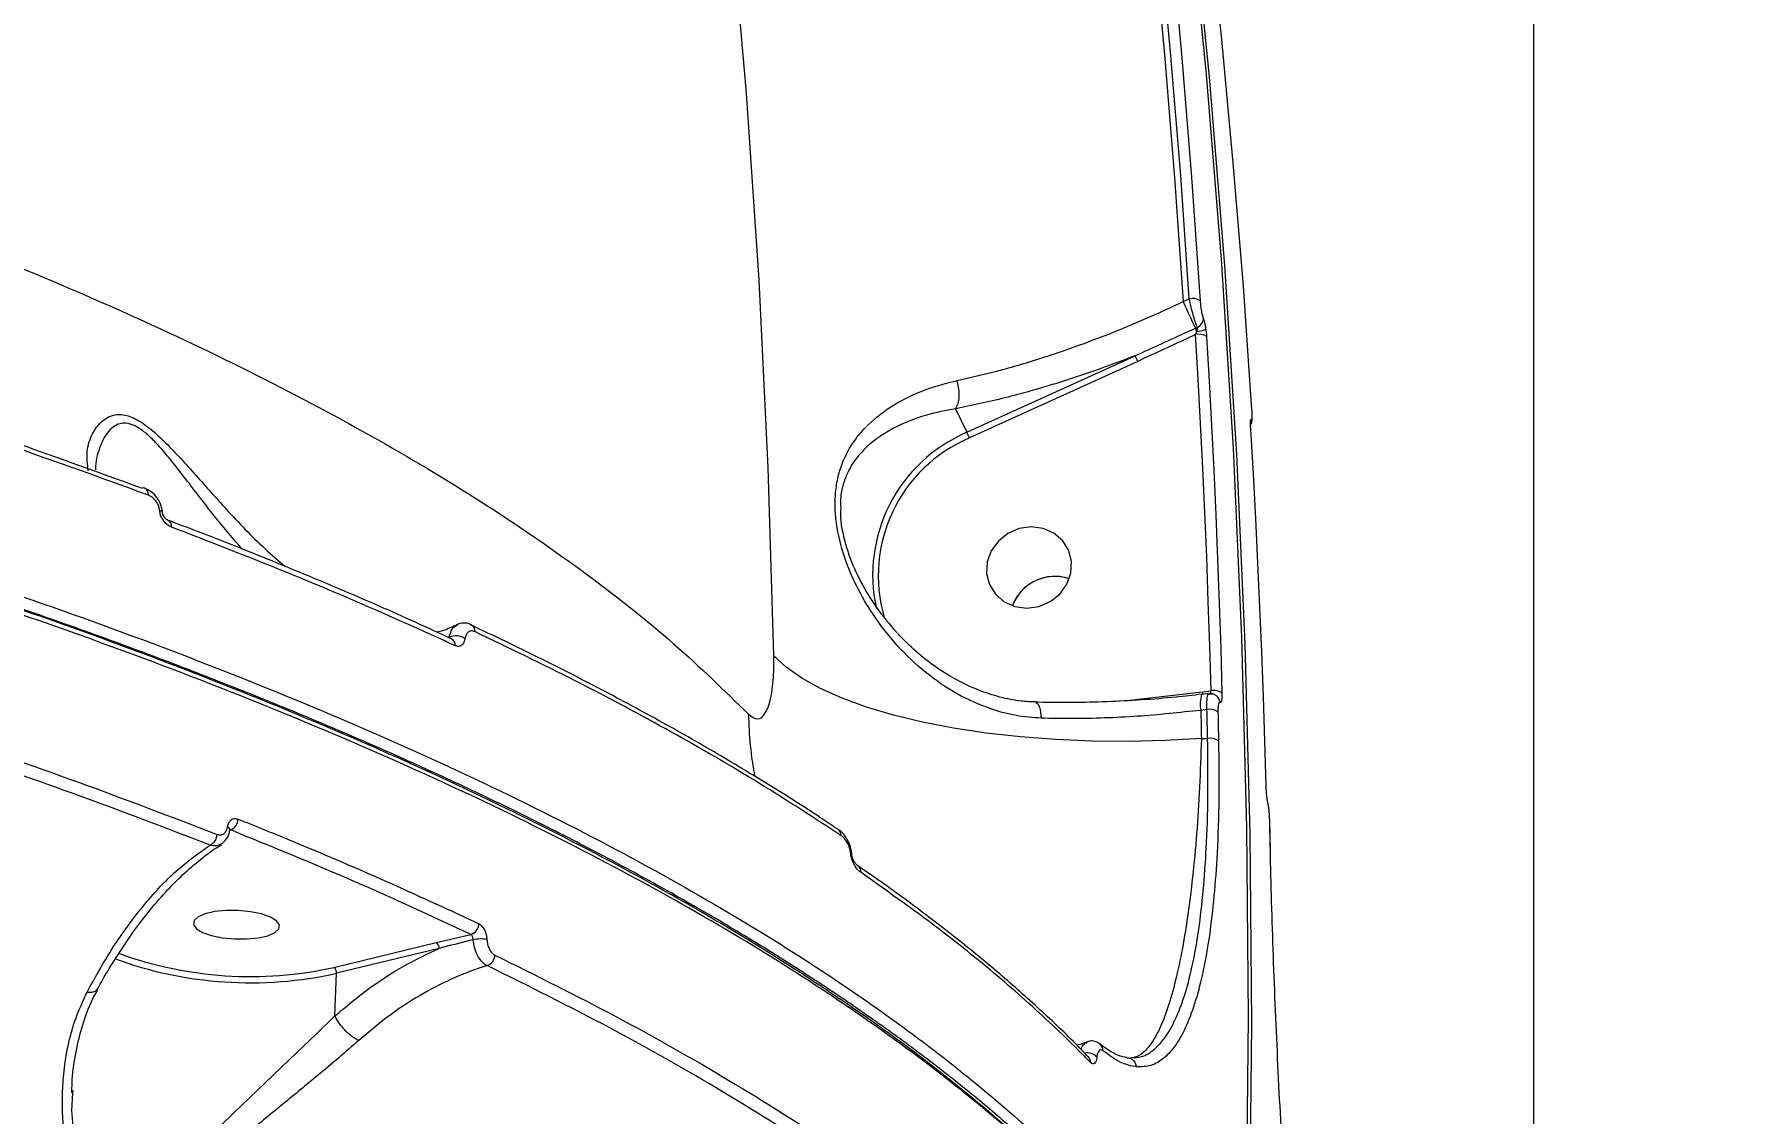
# Model space of a CAD drawing. Header units: millimetres. Extents: x -7151 to 6134, y -5040 to 5562.
# Drawn here: x -1127.4 to -948.5, y -398.7 to -286.1 of the extents above; entities that cross this region are included whole.
import ezdxf

# ---------------------------------------------------------------- set-up
doc = ezdxf.new("R2010")
doc.units = ezdxf.units.MM
for name, color, linetype in [('DIKOM_ОБЪЕКТ', 7, 'Continuous'), ('DIKOM_РАЗМЕР_ЗОНА', 7, 'Continuous'), ('DIKOM_РАЗМЕР_ОБЪЕКТА', 7, 'Continuous')]:
    doc.layers.add(name, color=color, linetype=linetype)
doc.styles.add('style1', font='arial.ttf', dxfattribs={"width": 0.8})
doc.dimstyles.new('1-50', dxfattribs={"dimtxt": 300, "dimasz": 200, "dimexe": 100, "dimexo": 0, "dimgap": 100, "dimtad": 1, "dimtxsty": 'style1', "dimcen": 200, "dimclrd": 7, "dimclre": 7, "dimclrt": 7, "dimadec": 1, "dimazin": 2, "dimtfac": 1, "dimtmove": 0, "dimatfit": 2, "dimfxl": 0, "dimlwd": 25, "dimlwe": 18, "dimarcsym": 0})

# ---------------------------------------------------------------- blocks, each defined once
blk = doc.blocks.new('*D0')
at = {"layer": 'Defpoints', "color": 0, "transparency": 16777216}
for p in [(4133.55, 168.74), (-4567.47, -1241.13), (4133.55, -4153.12)]:
    blk.add_point(p, dxfattribs=at)
at = {"layer": 'DIKOM_РАЗМЕР_ОБЪЕКТА', "color": 7, "lineweight": 18, "transparency": 16777216}
for p, q in [((4133.55, 168.74), (4133.55, -4253.12)), ((-4567.47, -1241.13), (-4567.47, -4253.12))]:
    blk.add_line(p, q, dxfattribs=at)
at = {"layer": 'DIKOM_РАЗМЕР_ОБЪЕКТА', "color": 7, "lineweight": 25, "transparency": 16777216}
blk.add_line((-4367.47, -4153.12), (3933.55, -4153.12), dxfattribs=at)
at = {"layer": 'DIKOM_РАЗМЕР_ОБЪЕКТА', "color": 7, "transparency": 16777216}
for points in [[(-4367.47, -4119.79), (-4367.47, -4186.45), (-4567.47, -4153.12)], [(3933.55, -4119.79), (3933.55, -4186.45), (4133.55, -4153.12)]]:
    blk.add_solid(points, dxfattribs=at)
at = {"layer": 'DIKOM_РАЗМЕР_ОБЪЕКТА', "color": 7, "transparency": 16777216, "insert": (150.61, -3899.95), "char_height": 300, "attachment_point": 5, "style": 'style1'}
blk.add_mtext('8700', dxfattribs=at)
blk = doc.blocks.new('*D3')
at = {"layer": 'Defpoints', "color": 0, "transparency": 16777216}
for p in [(6133.55, 253.24), (-5802.46, -2467.19), (6133.55, -4939.78)]:
    blk.add_point(p, dxfattribs=at)
at = {"layer": 'DIKOM_РАЗМЕР_ЗОНА', "color": 7, "lineweight": 18, "transparency": 16777216}
for p, q in [((6133.55, 253.24), (6133.55, -5039.78)), ((-5802.46, -2467.19), (-5802.46, -5039.78))]:
    blk.add_line(p, q, dxfattribs=at)
at = {"layer": 'DIKOM_РАЗМЕР_ЗОНА', "color": 7, "lineweight": 25, "transparency": 16777216}
blk.add_line((-5602.46, -4939.78), (5933.55, -4939.78), dxfattribs=at)
at = {"layer": 'DIKOM_РАЗМЕР_ЗОНА', "color": 7, "transparency": 16777216}
for points in [[(-5602.46, -4906.44), (-5602.46, -4973.11), (-5802.46, -4939.78)], [(5933.55, -4906.44), (5933.55, -4973.11), (6133.55, -4939.78)]]:
    blk.add_solid(points, dxfattribs=at)
at = {"layer": 'DIKOM_РАЗМЕР_ЗОНА', "color": 7, "transparency": 16777216, "insert": (186.61, -4686.61), "char_height": 300, "attachment_point": 5, "style": 'style1'}
blk.add_mtext('11950', dxfattribs=at)

msp = doc.modelspace()

# ---------------------------------------------------------------- linework, layer by layer
at = {"layer": 'DIKOM_ОБЪЕКТ', "color": 7, "linetype": 'Continuous', "lineweight": 15}
for p, q in [((-971.095, 953.243), (-971.095, -846.757)), ((-1007.642, -314.02), (-1007.005, -313.73)), ((-1006.368, -316.802), (-1006.159, -316.706)), ((-1030.192, -327.651), (-1012.641, -319.66)), ((-1012.37, -320.25), (-1029.921, -328.241)), ((-1031.363, -325.191), (-1030.192, -327.651)), ((-1000.611, -326.71), (-1000.609, -326.656)), ((-1000.602, -326.823), (-1000.611, -326.71)), ((-1081.918, -347.702), (-1081.877, -347.719)), ((-1083.945, -349.177), (-1083.925, -349.185)), ((-1013.778, -355.655), (-1012.021, -355.443)), ((-1012.021, -355.443), (-1005.609, -354.71)), ((-1005.705, -354.995), (-1005.714, -354.997)), ((-1004.953, -354.905), (-1005.705, -354.995)), ((-1005.609, -354.71), (-1004.731, -354.605)), ((-1005.152, -356.566), (-1005.802, -356.645)), ((-1005.738, -359.586), (-1005.086, -359.573)), ((-998.604, -368.2), (-998.611, -368.163)), ((-998.537, -371.21), (-998.604, -368.2)), ((-1106.962, -369.121), (-1107.023, -369.152)), ((-998.537, -371.21), (-998.544, -371.172)), ((-1096.216, -383.456), (-1085.516, -380.871)), ((-1085.516, -380.871), (-1081.915, -380.017)), ((-1085.215, -381.481), (-1095.915, -384.066)), ((-1096.086, -388.509), (-1095.915, -384.066)), ((-1016.371, -391.411), (-1016.323, -391.448)), ((-1013.476, -392.914), (-1013.057, -392.867)), ((-1123.427, -396.279), (-1123.443, -396.563))]:
    msp.add_line(p, q, dxfattribs=at)
at = {"layer": 'DIKOM_ОБЪЕКТ', "color": 7, "linetype": 'Continuous', "lineweight": 15, "flags": 128}
for points in [[(-1073.654, 0.337), (-1071.702, -4.667), (-1064.804, -22.99), (-1058.248, -41.444), (-1052.037, -60.021), (-1046.171, -78.718), (-1040.654, -97.528), (-1035.486, -116.445), (-1030.669, -135.465), (-1026.205, -154.58), (-1022.094, -173.786), (-1018.339, -193.076), (-1014.94, -212.445), (-1011.899, -231.887), (-1009.215, -251.395), (-1006.891, -270.964), (-1004.927, -290.589), (-1003.323, -310.263), (-1002.079, -329.98), (-1001.197, -349.734), (-1000.677, -369.519), (-1000.518, -389.329), (-1000.721, -409.159), (-1001.285, -429.002)], [(-1001.603, -428.334), (-1001.038, -408.491), (-1000.835, -388.662), (-1000.994, -368.851), (-1001.515, -349.066), (-1002.397, -329.312), (-1003.64, -309.595), (-1005.244, -289.921), (-1007.209, -270.297), (-1009.533, -250.727), (-1012.217, -231.219), (-1015.258, -211.777), (-1018.657, -192.408), (-1022.412, -173.118), (-1026.523, -153.912), (-1030.987, -134.797), (-1035.804, -115.778), (-1040.972, -96.86), (-1046.489, -78.05), (-1052.355, -59.354), (-1058.566, -40.776), (-1065.122, -22.323), (-1072.02, -4), (-1073.654, 0.195)], [(-1050.319, -350.945), (-1050.907, -331.352), (-1051.862, -311.792), (-1053.185, -292.27), (-1054.874, -272.795), (-1056.929, -253.371), (-1059.35, -234.005), (-1062.135, -214.703), (-1065.284, -195.471), (-1068.795, -176.315), (-1072.668, -157.242), (-1076.902, -138.258), (-1081.494, -119.368), (-1086.445, -100.578), (-1091.751, -81.895), (-1097.411, -63.325), (-1103.424, -44.873), (-1109.133, -28.378)], [(-1019.102, -211.439), (-1017.129, -224.172), (-1015.311, -236.934), (-1013.647, -249.723), (-1012.136, -262.538), (-1010.781, -275.377), (-1009.58, -288.238), (-1008.533, -301.119), (-1007.642, -314.02)], [(-1007.005, -313.73), (-1007.897, -300.856), (-1008.944, -288.001), (-1010.144, -275.167), (-1011.498, -262.355), (-1013.006, -249.566), (-1014.667, -236.803), (-1016.482, -224.068), (-1018.45, -211.361)], [(-1017.322, -211.486), (-1015.353, -224.203), (-1013.537, -236.95), (-1011.874, -249.723), (-1010.365, -262.522), (-1009.01, -275.345), (-1007.808, -288.19), (-1006.761, -301.055), (-1005.869, -313.94)], [(-1000.466, -325.291), (-1001.359, -312.406), (-1002.406, -299.541), (-1003.607, -286.696), (-1004.962, -273.873), (-1006.471, -261.074), (-1008.134, -248.3), (-1009.95, -235.554), (-1011.92, -222.837)], [(-1004.731, -354.605), (-1004.862, -349.955), (-1005.013, -345.308), (-1005.183, -340.662), (-1005.374, -336.017), (-1005.585, -331.375), (-1005.815, -326.735), (-1006.066, -322.096), (-1006.336, -317.46)], [(-1005.198, -317.674), (-1004.928, -322.314), (-1004.677, -326.956), (-1004.446, -331.601), (-1004.235, -336.247), (-1004.044, -340.895), (-1003.873, -345.545), (-1003.723, -350.196), (-1003.592, -354.849)], [(-998.984, -364.531), (-999.114, -359.878), (-999.265, -355.227), (-999.436, -350.577), (-999.627, -345.929), (-999.838, -341.282), (-1000.068, -336.638), (-1000.319, -331.996), (-1000.59, -327.356)], [(-1114.084, -335.967), (-1114.085, -335.963), (-1114.097, -335.936), (-1114.124, -335.911), (-1114.165, -335.888), (-1114.219, -335.868), (-1114.285, -335.85), (-1114.364, -335.835)], [(-1022.675, -345.817), (-1021.499, -345.31), (-1020.502, -344.515), (-1019.764, -343.495), (-1019.346, -342.335), (-1019.28, -341.127), (-1019.573, -339.97), (-1020.201, -338.957), (-1021.112, -338.171), (-1022.234, -337.675), (-1023.475, -337.509), (-1024.734, -337.687), (-1025.91, -338.194), (-1026.908, -338.989), (-1027.645, -340.009), (-1028.064, -341.169), (-1028.13, -342.377), (-1027.836, -343.534), (-1027.209, -344.547), (-1026.297, -345.333), (-1025.175, -345.829), (-1023.935, -345.995), (-1022.675, -345.817)], [(-1005.738, -359.586), (-1009.533, -359.8), (-1013.351, -359.89), (-1017.158, -359.856), (-1020.919, -359.698), (-1024.599, -359.418), (-1028.164, -359.018), (-1031.584, -358.501), (-1034.825, -357.873), (-1037.858, -357.139), (-1040.657, -356.305), (-1043.195, -355.381), (-1045.45, -354.373), (-1047.4, -353.291), (-1049.028, -352.145), (-1050.319, -350.945)], [(-1004.874, -354.94), (-1004.677, -354.935), (-1004.496, -354.965)], [(-1004.205, -355.1), (-1004.141, -355.149), (-1004.121, -355.166)], [(-1005.802, -356.645), (-1005.794, -357.012), (-1005.785, -357.38), (-1005.777, -357.748), (-1005.769, -358.115), (-1005.761, -358.483), (-1005.753, -358.85), (-1005.745, -359.218), (-1005.738, -359.586)], [(-1005.086, -359.573), (-1005.093, -359.197), (-1005.101, -358.822), (-1005.109, -358.446), (-1005.118, -358.07), (-1005.126, -357.694), (-1005.134, -357.318), (-1005.143, -356.942), (-1005.152, -356.566)], [(-1004.013, -356.811), (-1004.004, -357.188), (-1003.996, -357.564), (-1003.988, -357.94), (-1003.979, -358.316), (-1003.971, -358.692), (-1003.963, -359.069), (-1003.955, -359.445), (-1003.947, -359.821)], [(-998.544, -371.172), (-998.552, -370.796), (-998.56, -370.42), (-998.568, -370.043), (-998.576, -369.667), (-998.585, -369.291), (-998.593, -368.915), (-998.602, -368.539), (-998.611, -368.163)], [(-1107.034, -369.127), (-1107.036, -369.137), (-1107.036, -369.138)], [(-1043.698, -368.975), (-1043.669, -368.992), (-1043.646, -369.007)], [(-1042.195, -371.636), (-1042.196, -371.632), (-1042.204, -371.618), (-1042.219, -371.605), (-1042.24, -371.593), (-1042.269, -371.582), (-1042.304, -371.571)], [(-1110.771, -378.571), (-1110.832, -378.994), (-1110.529, -379.417), (-1109.888, -379.807), (-1108.961, -380.132), (-1107.823, -380.365), (-1106.566, -380.488), (-1105.292, -380.491), (-1104.104, -380.374), (-1103.099, -380.145), (-1102.357, -379.824), (-1101.939, -379.437), (-1101.879, -379.014), (-1102.181, -378.591), (-1102.822, -378.201), (-1103.749, -377.876), (-1104.887, -377.643), (-1106.144, -377.52), (-1107.418, -377.517), (-1108.606, -377.634), (-1109.612, -377.863), (-1110.354, -378.184), (-1110.771, -378.571)], [(-1123.443, -396.563), (-1123.544, -398.368), (-1123.28, -401.714), (-1122.58, -404.916), (-1122.091, -406.225), (-1121.446, -407.377), (-1120.418, -408.366), (-1119.176, -408.677), (-1117.295, -408.083), (-1115.853, -407.152), (-1114.429, -406.009), (-1110.594, -402.495), (-1106.619, -398.622), (-1103.369, -395.488), (-1100.067, -392.335), (-1098.042, -390.405), (-1096.086, -388.516), (-1096.085, -388.515), (-1096.085, -388.515)]]:
    msp.add_lwpolyline(points, dxfattribs=at)
at = {"layer": 'DIKOM_ОБЪЕКТ', "color": 7, "linetype": 'Continuous', "lineweight": 15}
for centre, radius, start, end in [((-765.859, -204.937), 265.251, 204.283, 204.94392), ((-1006.671, -315.103), 1.413, 55.39221, 103.6966), ((-1006.526, -315.781), 0.996, 291.65957, 358.57068), ((-1052.819, -338.375), 51.217, 24.49825, 24.91115), ((-1006.004, -318.827), 1.407, 55.03538, 103.65575), ((-1006.462, -314.083), 3.064, 274.64804, 292.76504), ((-1053.59, -338.798), 45.201, 24.2263, 25.04912), ((-1001.502, -326.398), 0.979, 342.62554, 4.4551), ((-1023.816, -342.542), 16.198, 113.1779, 192.54295), ((-1023.823, -342.612), 15.611, 112.99361, 196.18391), ((-1071.518, -346.962), 45.615, 24.23004, 25.04539), ((-1116.075, -333.931), 0.475, 69.35165, 104.25009), ((-1116.236, -334.102), 0.697, 351.63402, 61.84469), ((-1113.825, -337.422), 0.688, 351.25943, 64.78603), ((-1021.026, -347.379), 4.709, 71.21534, 159.69043), ((-1021.042, -347.377), 4.694, 105.25983, 159.64879), ((-1021.007, -347.245), 4.575, 70.89864, 106.11285), ((-1083.5, -350.577), 1.699, 55.45375, 113.34822), ((-1082.236, -348.357), 0.732, 353.6866, 60.62241), ((-1084.271, -349.823), 0.725, 353.26655, 61.56432), ((-1002.231, -356.01), 3.627, 163.78154, 190.07102), ((-1007.032, -354.858), 1.431, 354.9771, 5.92341), ((-1004.441, -356.026), 1.451, 54.19323, 101.55505), ((-1004.749, -355.879), 0.95, 2.97599, 48.63345), ((-1016.964, -356.753), 35.993, 180.48975, 190.90784), ((-1004.865, -358.002), 1.464, 54.4093, 101.2828), ((-1004.803, -361.012), 1.467, 54.32143, 101.12997), ((-1107.422, -367.975), 1.234, 291.84959, 359.41501), ((-1109.631, -369.56), 1.259, 294.75018, 359.04924), ((-1107.432, -369.162), 0.399, 4.9381, 68.72562), ((-1044.116, -369.651), 0.797, 356.55168, 53.88669), ((-1042.043, -373.489), 0.795, 356.39625, 55.49786), ((-1082.27, -378.881), 1.19, 287.35843, 358.58928), ((-1085.867, -381.424), 0.655, 354.99693, 57.55611), ((-1080.882, -384.355), 3.869, 80.52397, 101.85148), ((-1104.888, -343.944), 41.114, 249.79847, 282.60654), ((-1104.897, -344.225), 40.18, 249.97337, 282.47657), ((-1080.611, -382.136), 1.201, 289.51745, 358.15929), ((-1096.567, -384.009), 0.655, 354.9724, 57.57841), ((-1016.889, -392.128), 0.885, 359.2421, 50.22046), ((-1017.669, -393.799), 1.429, 44.05523, 99.70131), ((-1018.136, -393.343), 0.839, 357.68127, 45.08622), ((-1013.47, -393.883), 0.969, 2.65163, 90.35312)]:
    msp.add_arc(centre, radius, start, end, dxfattribs=at)
for points, knots in [([(-1607.11, -265.383), (-1601.627, -264.622), (-1590.656, -263.099), (-1573.653, -261.167), (-1556.307, -259.496), (-1538.38, -258.1), (-1519.9, -256.993), (-1500.894, -256.191), (-1481.668, -255.711), (-1461.628, -255.549), (-1440.784, -255.755), (-1419.174, -256.368), (-1397.518, -257.375), (-1375.919, -258.773), (-1354.478, -260.555), (-1333.287, -262.719), (-1312.386, -265.269), (-1291.805, -268.191), (-1271.581, -271.477), (-1251.809, -275.11), (-1232.581, -279.077), (-1213.979, -283.363), (-1196.045, -287.969), (-1178.794, -292.88), (-1162.261, -298.081), (-1146.519, -303.549), (-1131.646, -309.258), (-1117.437, -315.305), (-1103.996, -321.692), (-1091.403, -328.409), (-1079.929, -335.327), (-1069.66, -342.426), (-1060.508, -349.671), (-1055.473, -354.598), (-1052.956, -357.061)], [0, 0, 0, 0, 0.0277665, 0.0555662, 0.0833658, 0.1111324, 0.1400375, 0.16898, 0.1979229, 0.2268276, 0.2586374, 0.2905482, 0.3225099, 0.354472, 0.3863821, 0.4181914, 0.4498955, 0.4817002, 0.5135556, 0.5454111, 0.5772151, 0.6089191, 0.6405474, 0.672276, 0.7040554, 0.7358344, 0.7675626, 0.7991909, 0.832594, 0.8660266, 0.8994295, 0.9329433, 0.9664866, 1, 1, 1, 1]), ([(-1679.941, -319.26), (-1676.357, -318.438), (-1666.7, -316.223), (-1650.315, -312.919), (-1630.666, -309.451), (-1610.15, -306.349), (-1588.819, -303.631), (-1566.724, -301.319), (-1544.352, -299.463), (-1521.788, -298.058), (-1499.115, -297.092), (-1475.966, -296.547), (-1452.401, -296.445), (-1428.494, -296.796), (-1404.771, -297.593), (-1381.31, -298.822), (-1358.18, -300.462), (-1335.004, -302.538), (-1311.862, -305.062), (-1288.839, -308.037), (-1266.439, -311.397), (-1244.727, -315.121), (-1223.746, -319.181), (-1203.157, -323.644), (-1183.048, -328.511), (-1163.503, -333.774), (-1144.952, -339.318), (-1127.437, -345.117), (-1110.972, -351.141), (-1095.29, -357.487), (-1080.481, -364.147), (-1066.618, -371.105), (-1054.543, -377.908), (-1044.099, -384.499), (-1035.116, -390.837), (-1026.988, -397.304), (-1019.754, -403.885), (-1013.486, -410.507), (-1008.211, -417.138), (-1004.299, -423.068), (-1002.383, -426.81), (-1001.603, -428.334)], [0, 0, 0, 0, 0.015652, 0.0421681, 0.0687044, 0.0952203, 0.1225065, 0.1498146, 0.1771007, 0.2036166, 0.230153, 0.2566687, 0.2839549, 0.3112631, 0.3385492, 0.365065, 0.3916014, 0.4181173, 0.4454032, 0.4727115, 0.4999976, 0.5265135, 0.5530498, 0.5795658, 0.6068517, 0.6341601, 0.661446, 0.6879619, 0.7144981, 0.741014, 0.7683, 0.7956082, 0.8228944, 0.8459723, 0.8690775, 0.8921827, 0.9155066, 0.9388306, 0.961564, 0.9843487, 1, 1, 1, 1]), ([(-999.194, -436.361), (-999.297, -435.995), (-1000.15, -432.966), (-1003.006, -427.354), (-1007.816, -419.556), (-1013.957, -411.891), (-1021.365, -404.235), (-1030.114, -396.613), (-1040.195, -389.056), (-1051.389, -381.727), (-1063.629, -374.649), (-1076.83, -367.834), (-1091.207, -361.172), (-1106.761, -354.692), (-1123.464, -348.423), (-1140.744, -342.571), (-1158.485, -337.137), (-1176.568, -332.111), (-1195.5, -327.346), (-1215.254, -322.867), (-1235.784, -318.695), (-1256.926, -314.87), (-1278.627, -311.411), (-1300.822, -308.329), (-1323.587, -305.62), (-1346.867, -303.309), (-1370.592, -301.415), (-1394.24, -299.978), (-1417.73, -298.994), (-1440.989, -298.446), (-1464.396, -298.326), (-1487.875, -298.651), (-1511.336, -299.44), (-1532.917, -300.568), (-1546.502, -301.59), (-1552.51, -302.042)], [0, 0, 0, 0, 0.0043966, 0.0363498, 0.0674012, 0.0984764, 0.1295277, 0.1614809, 0.1934603, 0.2254133, 0.2564648, 0.2875402, 0.3185916, 0.3505446, 0.3825241, 0.4144772, 0.4444107, 0.4743653, 0.5042988, 0.5350371, 0.5657984, 0.5965367, 0.627588, 0.6586634, 0.6897149, 0.7216683, 0.7536476, 0.7856008, 0.8166523, 0.8477278, 0.8787791, 0.9107324, 0.9427118, 0.9746653, 1, 1, 1, 1]), ([(-1184.469, -312.425), (-1178.399, -314.009), (-1166.259, -317.177), (-1148.859, -322.32), (-1132.036, -327.718), (-1121.473, -331.554), (-1116.191, -333.471)], [0, 0, 0, 0, 0.2485951, 0.4971914, 0.7485956, 1, 1, 1, 1]), ([(-1115.546, -334.203), (-1120.78, -332.303), (-1131.248, -328.501), (-1148.032, -323.106), (-1165.525, -317.929), (-1177.829, -314.717), (-1183.981, -313.111)], [0, 0, 0, 0, 0.2485925, 0.4971878, 0.7485942, 1, 1, 1, 1]), ([(-1031.219, -322.248), (-1029.646, -321.89), (-1026.473, -321.169), (-1021.152, -319.549), (-1016.129, -317.727), (-1011.505, -315.817), (-1008.934, -314.621), (-1007.642, -314.02)], [0, 0, 0, 0, 0.21064182, 0.42474602, 0.67621512, 0.8374025, 1, 1, 1, 1]), ([(-1006.159, -316.706), (-1006.223, -316.545), (-1006.354, -316.219), (-1006.589, -315.454), (-1006.821, -314.583), (-1006.944, -314.013), (-1007.005, -313.73)], [0, 0, 0, 0, 0.2425073, 0.4916951, 0.747264, 1, 1, 1, 1]), ([(-1005.869, -313.94), (-1005.854, -314.12), (-1005.825, -314.479), (-1005.741, -315.027), (-1005.639, -315.506), (-1005.566, -315.707), (-1005.531, -315.806)], [0, 0, 0, 0, 0.2566182, 0.5136397, 0.7611756, 1, 1, 1, 1]), ([(-1006.213, -317.137), (-1006.198, -317.083), (-1006.166, -316.971), (-1006.145, -316.827), (-1006.148, -316.742), (-1006.157, -316.713), (-1006.159, -316.706)], [0, 0, 0, 0, 0.3282932, 0.6788939, 0.9204635, 1, 1, 1, 1]), ([(-1005.531, -315.806), (-1005.497, -315.898), (-1005.431, -316.081), (-1005.342, -316.483), (-1005.297, -316.774), (-1005.276, -316.908)], [0, 0, 0, 0, 0.350906, 0.7013719, 1, 1, 1, 1]), ([(-999.17, -436.032), (-999.257, -435.765), (-999.765, -434.201), (-1001.005, -431.338), (-1002.905, -427.442), (-1005.144, -423.548), (-1007.682, -419.673), (-1010.52, -415.828), (-1013.653, -412.017), (-1017.083, -408.236), (-1020.808, -404.487), (-1024.829, -400.766), (-1029.147, -397.074), (-1033.763, -393.409), (-1038.678, -389.77), (-1043.895, -386.157), (-1049.413, -382.569), (-1055.219, -379.014), (-1061.288, -375.509), (-1067.599, -372.066), (-1074.144, -368.689), (-1080.926, -365.375), (-1087.946, -362.123), (-1095.207, -358.932), (-1102.71, -355.8), (-1110.457, -352.727), (-1118.451, -349.712), (-1126.694, -346.755), (-1135.19, -343.853), (-1143.922, -341.013), (-1152.854, -338.247), (-1161.954, -335.566), (-1171.206, -332.974), (-1180.62, -330.466), (-1190.196, -328.044), (-1199.934, -325.706), (-1209.833, -323.453), (-1219.899, -321.288), (-1228.668, -319.487), (-1234.134, -318.445), (-1236.14, -318.062)], [0, 0, 0, 0, 0.0055698, 0.0326752, 0.0599609, 0.0873663, 0.1146988, 0.1419165, 0.1690486, 0.1961216, 0.2231624, 0.250197, 0.2772504, 0.3043454, 0.3315095, 0.3587738, 0.3861668, 0.413681, 0.4411478, 0.4684482, 0.4956314, 0.5227285, 0.5497694, 0.5767859, 0.6038089, 0.6308599, 0.6579682, 0.6851656, 0.712482, 0.7399408, 0.7673993, 0.7946673, 0.8218468, 0.8489598, 0.8760288, 0.9030751, 0.9301217, 0.9571859, 0.9842863, 1, 1, 1, 1]), ([(-1012.641, -319.66), (-1010.821, -318.831), (-1008.73, -317.879), (-1006.639, -316.925), (-1006.368, -316.802)], [0, 0, 0, 0, 0.870194, 1, 1, 1, 1]), ([(-1006.336, -317.46), (-1006.533, -317.55), (-1008.548, -318.471), (-1010.557, -319.406), (-1012.37, -320.25)], [0, 0, 0, 0, 0.0974162, 1, 1, 1, 1]), ([(-1006.336, -317.46), (-1006.304, -317.384), (-1006.258, -317.278), (-1006.223, -317.168), (-1006.213, -317.137)], [0, 0, 0, 0, 0.72083045, 1, 1, 1, 1]), ([(-1005.276, -316.908), (-1005.266, -316.983), (-1005.231, -317.241), (-1005.212, -317.494), (-1005.198, -317.674)], [0, 0, 0, 0, 0.28791021, 1, 1, 1, 1]), ([(-1002.625, -429.297), (-1003.404, -427.777), (-1005.502, -423.682), (-1009.968, -417.039), (-1016.314, -409.407), (-1023.975, -401.789), (-1032.958, -394.211), (-1043.268, -386.703), (-1054.678, -379.428), (-1067.122, -372.406), (-1080.514, -365.651), (-1095.074, -359.054), (-1110.798, -352.643), (-1127.661, -346.447), (-1145.29, -340.601), (-1163.61, -335.12), (-1182.518, -329.999), (-1202.362, -325.182), (-1219.256, -321.422), (-1229.805, -319.403), (-1233.16, -318.761)], [0, 0, 0, 0, 0.0341636, 0.0920421, 0.1499653, 0.2078439, 0.2674031, 0.3270112, 0.3865713, 0.4444495, 0.5023725, 0.5602511, 0.6198109, 0.6794189, 0.7389786, 0.7968573, 0.8547802, 0.9126586, 0.9722186, 1, 1, 1, 1]), ([(-1012.641, -319.66), (-1014.027, -320.187), (-1016.811, -321.246), (-1021.366, -322.737), (-1026.291, -324.141), (-1029.663, -324.839), (-1031.363, -325.191)], [0, 0, 0, 0, 0.2160746, 0.4341053, 0.7147675, 1, 1, 1, 1]), ([(-1022.449, -357.469), (-1023.323, -357.402), (-1025.072, -357.266), (-1028.05, -356.464), (-1031.268, -355.017), (-1034.577, -352.745), (-1037.518, -349.949), (-1039.882, -346.91), (-1041.702, -343.794), (-1043.055, -340.609), (-1043.777, -337.702), (-1043.962, -335.364), (-1043.891, -333.651), (-1043.594, -332.059), (-1043, -330.306), (-1042.006, -328.539), (-1040.294, -326.553), (-1037.85, -324.695), (-1034.725, -323.157), (-1032.317, -322.533), (-1031.219, -322.248)], [0, 0, 0, 0, 0.04507885, 0.09018208, 0.15889064, 0.22768406, 0.29840375, 0.36911418, 0.42504806, 0.48081888, 0.54081919, 0.5713835, 0.60195507, 0.63446622, 0.6670276, 0.71984605, 0.77276925, 0.85288394, 0.93298647, 1, 1, 1, 1]), ([(-1031.362, -325.188), (-1031.268, -325.021), (-1031.079, -324.687), (-1030.966, -323.941), (-1030.998, -323.146), (-1031.118, -322.571), (-1031.205, -322.293), (-1031.219, -322.248)], [0, 0, 0, 0, 0.2462215, 0.4924569, 0.7387103, 0.9580416, 1, 1, 1, 1]), ([(-1031.362, -325.188), (-1031.363, -325.188), (-1032.435, -325.366), (-1034.607, -325.842), (-1037.58, -326.991), (-1039.883, -328.424), (-1041.531, -330.027), (-1042.492, -331.453), (-1043.066, -332.941), (-1043.381, -334.179), (-1043.361, -335.136), (-1043.352, -335.537)], [0, 0, 0, 0, 0.00010877, 0.16299527, 0.35458557, 0.55108717, 0.67419616, 0.79976871, 0.87202685, 0.94628471, 1, 1, 1, 1]), ([(-1031.363, -325.191), (-1031.363, -325.191), (-1031.363, -325.19), (-1031.362, -325.188), (-1031.362, -325.188)], [0, 0, 0, 0, 0.5861082, 1, 1, 1, 1]), ([(-1000.54, -326.779), (-1000.532, -326.761), (-1000.496, -326.685), (-1000.47, -326.547), (-1000.433, -326.295), (-1000.432, -325.915), (-1000.446, -325.467), (-1000.468, -325.2), (-1000.471, -325.167)], [0, 0, 0, 0, 0.0304776, 0.1339798, 0.2701772, 0.6065831, 0.9515756, 1, 1, 1, 1]), ([(-1000.525, -326.322), (-1000.509, -326.335), (-1000.475, -326.361), (-1000.448, -326.192), (-1000.439, -325.886), (-1000.45, -325.555), (-1000.463, -325.341), (-1000.466, -325.291)], [0, 0, 0, 0, 0.2249896, 0.4495787, 0.6803352, 0.9238158, 1, 1, 1, 1]), ([(-1121.809, -331.652), (-1121.895, -330.993), (-1122.066, -329.675), (-1121.508, -327.888), (-1120.648, -326.659), (-1119.72, -326.012), (-1118.781, -325.73), (-1117.519, -325.872), (-1115.757, -326.847), (-1113.41, -329.005), (-1110.594, -332.125), (-1107.213, -335.943), (-1104.099, -339.222), (-1101.993, -341.029), (-1101.283, -341.638)], [0, 0, 0, 0, 0.110573, 0.2211318, 0.3098911, 0.3553828, 0.4007475, 0.4549638, 0.5096427, 0.583229, 0.6915714, 0.8005295, 0.9327961, 1, 1, 1, 1]), ([(-1105.748, -339.841), (-1106.684, -338.751), (-1108.57, -336.551), (-1110.83, -333.573), (-1112.671, -331.183), (-1113.924, -329.646), (-1115.038, -328.428), (-1116.059, -327.486), (-1116.847, -326.997), (-1117.699, -326.686), (-1118.475, -326.672), (-1119.265, -327.092), (-1120.054, -327.914), (-1120.723, -329.39), (-1121.103, -330.753), (-1121.037, -331.531), (-1121.035, -331.558)], [0, 0, 0, 0, 0.1345067, 0.2713797, 0.3417869, 0.412052, 0.4558288, 0.5008055, 0.5539611, 0.564321, 0.6278081, 0.6827481, 0.7393189, 0.8523614, 0.9949625, 1, 1, 1, 1]), ([(-1000.59, -327.356), (-1000.594, -327.286), (-1000.608, -327.044), (-1000.61, -326.849), (-1000.611, -326.71)], [0, 0, 0, 0, 0.2879447, 1, 1, 1, 1]), ([(-1000.609, -326.656), (-1000.607, -326.59), (-1000.602, -326.425), (-1000.575, -326.284), (-1000.542, -326.309), (-1000.525, -326.322)], [0, 0, 0, 0, 0.2476777, 0.623617, 1, 1, 1, 1]), ([(-1000.6, -326.771), (-1000.6, -326.763), (-1000.601, -326.703), (-1000.595, -326.653), (-1000.595, -326.648), (-1000.595, -326.647)], [0, 0, 0, 0, 0.0998916, 0.6965907, 1, 1, 1, 1]), ([(-1114.086, -335.969), (-1114.086, -335.962), (-1114.085, -335.687), (-1114.256, -335.13), (-1114.658, -334.402), (-1115.224, -333.809), (-1115.689, -333.603), (-1115.916, -333.503)], [0, 0, 0, 0, 0.0060362, 0.2497674, 0.4957819, 0.7544697, 1, 1, 1, 1]), ([(-1114.364, -335.835), (-1114.387, -335.689), (-1114.434, -335.396), (-1114.635, -334.978), (-1114.916, -334.606), (-1115.235, -334.341), (-1115.457, -334.243), (-1115.546, -334.203)], [0, 0, 0, 0, 0.1920516, 0.3835708, 0.5901798, 0.8340019, 1, 1, 1, 1]), ([(-1113.145, -337.527), (-1113.237, -337.486), (-1113.465, -337.383), (-1113.794, -337.104), (-1114.085, -336.716), (-1114.291, -336.286), (-1114.339, -335.986), (-1114.364, -335.835)], [0, 0, 0, 0, 0.1655763, 0.4120457, 0.620058, 0.8097094, 1, 1, 1, 1]), ([(-1113.525, -336.794), (-1113.547, -336.787), (-1113.601, -336.771), (-1113.773, -336.636), (-1113.922, -336.44), (-1114.018, -336.251), (-1114.067, -336.094), (-1114.087, -335.969), (-1114.087, -335.895), (-1114.085, -335.864), (-1114.084, -335.856)], [0, 0, 0, 0, 0.1742768, 0.4218456, 0.6061295, 0.7362581, 0.8303524, 0.9033861, 0.9768654, 1, 1, 1, 1]), ([(-1043.352, -335.537), (-1043.371, -335.902), (-1043.402, -336.476), (-1043.18, -338.142), (-1042.583, -340.439), (-1041.296, -343.275), (-1039.648, -346.032), (-1038.24, -347.682), (-1037.477, -348.577)], [0, 0, 0, 0, 0.0802462, 0.1266232, 0.3382291, 0.5411646, 0.7509763, 1, 1, 1, 1]), ([(-1083.954, -349.195), (-1085.22, -348.605), (-1088.833, -346.921), (-1095.057, -344.209), (-1102.609, -341.063), (-1108.775, -338.6), (-1112.493, -337.207), (-1113.539, -336.816)], [0, 0, 0, 0, 0.1375704, 0.3926516, 0.6470515, 0.9007436, 1, 1, 1, 1]), ([(-1083.55, -349.908), (-1083.959, -349.72), (-1086.002, -348.776), (-1091.748, -346.191), (-1101.055, -342.21), (-1109.112, -339.089), (-1113.145, -337.527)], [0, 0, 0, 0, 0.0441413, 0.2207214, 0.6100161, 1, 1, 1, 1]), ([(-1178.808, -346.932), (-1175.889, -347.709), (-1167.351, -349.982), (-1153.636, -353.94), (-1137.872, -358.9), (-1122.687, -364.095), (-1113.144, -367.752), (-1108.372, -369.58)], [0, 0, 0, 0, 0.1144551, 0.3347645, 0.5550741, 0.7775395, 1, 1, 1, 1]), ([(-1109.104, -370.702), (-1113.818, -368.896), (-1123.246, -365.282), (-1138.336, -360.112), (-1154.105, -355.144), (-1167.892, -351.163), (-1176.465, -348.881), (-1179.378, -348.106)], [0, 0, 0, 0, 0.2203108, 0.4406223, 0.6630848, 0.8855464, 1, 1, 1, 1]), ([(-1083.293, -347.697), (-1083.814, -347.938), (-1084.561, -348.283), (-1085.256, -348.446), (-1085.466, -348.496)], [0, 0, 0, 0, 0.6985529, 1, 1, 1, 1]), ([(-1084.173, -349.018), (-1084.111, -348.791), (-1083.978, -348.305), (-1083.651, -347.867), (-1083.386, -347.777), (-1083.323, -347.756)], [0, 0, 0, 0, 0.400192, 0.8584034, 1, 1, 1, 1]), ([(-1081.884, -347.732), (-1081.929, -347.707), (-1082.17, -347.568), (-1082.666, -347.528), (-1083.151, -347.584), (-1083.333, -347.727), (-1083.346, -347.738)], [0, 0, 0, 0, 0.101704, 0.5462643, 0.967591, 1, 1, 1, 1]), ([(-1081.508, -348.438), (-1081.629, -348.399), (-1081.87, -348.323), (-1082.193, -348.457), (-1082.435, -348.746), (-1082.505, -349.042), (-1082.537, -349.178)], [0, 0, 0, 0, 0.2632315, 0.5266757, 0.7813638, 1, 1, 1, 1]), ([(-1043.725, -369.015), (-1044.316, -368.613), (-1046.671, -367.008), (-1051.077, -364.244), (-1056.94, -360.724), (-1063.092, -357.252), (-1069.512, -353.829), (-1075.777, -350.651), (-1080.019, -348.64), (-1081.936, -347.731)], [0, 0, 0, 0, 0.0543514, 0.2166031, 0.3789501, 0.5413618, 0.7037974, 0.8662089, 1, 1, 1, 1]), ([(-1043.32, -369.699), (-1046.123, -367.872), (-1051.729, -364.217), (-1061, -358.852), (-1070.843, -353.571), (-1077.953, -350.149), (-1081.508, -348.438)], [0, 0, 0, 0, 0.2490993, 0.498195, 0.7490944, 1, 1, 1, 1]), ([(-1023.013, -355.774), (-1023.52, -355.755), (-1024.786, -355.709), (-1026.794, -355.288), (-1029.026, -354.565), (-1031.245, -353.525), (-1033.419, -352.183), (-1035.514, -350.566), (-1036.774, -349.283), (-1037.408, -348.637)], [0, 0, 0, 0, 0.0912392, 0.2273929, 0.3692435, 0.5174118, 0.6733761, 0.8356489, 1, 1, 1, 1]), ([(-1082.537, -349.178), (-1082.569, -349.314), (-1082.637, -349.604), (-1082.875, -349.889), (-1083.193, -350.021), (-1083.431, -349.946), (-1083.55, -349.908)], [0, 0, 0, 0, 0.2214319, 0.4743881, 0.7373598, 1, 1, 1, 1]), ([(-1052.956, -357.061), (-1052.633, -357.296), (-1051.983, -357.771), (-1051.165, -357.075), (-1050.588, -355.422), (-1050.317, -353.232), (-1050.318, -351.598), (-1050.319, -350.945)], [0, 0, 0, 0, 0.2099125, 0.4228989, 0.6382677, 0.8553534, 1, 1, 1, 1]), ([(-1023.017, -355.817), (-1022.95, -355.838), (-1022.809, -355.881), (-1022.627, -356.288), (-1022.512, -356.816), (-1022.465, -357.241), (-1022.452, -357.427), (-1022.449, -357.469)], [0, 0, 0, 0, 0.2520811, 0.5281372, 0.8041741, 0.9551212, 1, 1, 1, 1]), ([(-1005.717, -354.969), (-1006.601, -355.073), (-1008.677, -355.316), (-1011.989, -355.577), (-1015.618, -355.771), (-1019.215, -355.841), (-1021.687, -355.845), (-1022.923, -355.794), (-1023.005, -355.79)], [0, 0, 0, 0, 0.1538195, 0.3610565, 0.5691572, 0.7774316, 0.98512, 1, 1, 1, 1]), ([(-1005.152, -356.566), (-1005.153, -356.526), (-1005.165, -356.224), (-1005.165, -355.701), (-1005.111, -355.183), (-1005.034, -354.915), (-1004.968, -354.934), (-1004.949, -354.939)], [0, 0, 0, 0, 0.0430466, 0.3216003, 0.599985, 0.8781721, 1, 1, 1, 1]), ([(-1004.127, -355.172), (-1004.199, -355.114), (-1004.366, -354.979), (-1004.669, -354.882), (-1004.874, -354.911), (-1004.95, -354.922)], [0, 0, 0, 0, 0.32067156, 0.74594439, 1, 1, 1, 1]), ([(-1004.828, -354.938), (-1004.813, -354.923), (-1004.785, -354.891), (-1004.751, -354.779), (-1004.736, -354.674), (-1004.732, -354.613), (-1004.731, -354.605)], [0, 0, 0, 0, 0.3173027, 0.6344057, 0.9511048, 1, 1, 1, 1]), ([(-1003.8, -355.83), (-1003.831, -355.818), (-1003.893, -355.794), (-1003.965, -355.974), (-1004.009, -356.292), (-1004.018, -356.605), (-1004.014, -356.787), (-1004.013, -356.811)], [0, 0, 0, 0, 0.2407635, 0.4813868, 0.7221147, 0.9628179, 1, 1, 1, 1]), ([(-1003.592, -354.849), (-1003.591, -354.874), (-1003.587, -355.056), (-1003.595, -355.369), (-1003.637, -355.687), (-1003.707, -355.866), (-1003.769, -355.842), (-1003.8, -355.83)], [0, 0, 0, 0, 0.0372424, 0.2778588, 0.5185746, 0.7592393, 1, 1, 1, 1]), ([(-1005.802, -356.645), (-1008.006, -356.878), (-1012.478, -357.351), (-1018.093, -357.539), (-1021.379, -357.487), (-1022.449, -357.469)], [0, 0, 0, 0, 0.3958781, 0.8032287, 1, 1, 1, 1]), ([(-1005.738, -359.586), (-1005.795, -361.296), (-1005.909, -364.717), (-1006.222, -369.551), (-1006.641, -374.091), (-1007.167, -378.261), (-1007.793, -382.011), (-1008.517, -385.272), (-1009.326, -388.012), (-1010.211, -390.197), (-1011.165, -391.756), (-1012.157, -392.738), (-1012.845, -392.861), (-1013.182, -392.92)], [0, 0, 0, 0, 0.08968057, 0.17936279, 0.27005366, 0.36103008, 0.45172208, 0.54331074, 0.63519387, 0.72678267, 0.81899459, 0.91150065, 1, 1, 1, 1]), ([(-1013.057, -392.867), (-1012.699, -392.854), (-1011.838, -392.821), (-1010.619, -392.06), (-1009.39, -390.702), (-1008.312, -388.715), (-1007.381, -386.173), (-1006.602, -383.1), (-1005.982, -379.521), (-1005.514, -375.501), (-1005.186, -370.845), (-1005.012, -365.556), (-1005.061, -361.568), (-1005.086, -359.573)], [0, 0, 0, 0, 0.0649607, 0.1558892, 0.2465277, 0.3371699, 0.4281069, 0.5187515, 0.6091608, 0.6998573, 0.7902689, 0.8951342, 1, 1, 1, 1]), ([(-1003.947, -359.821), (-1003.924, -361.857), (-1003.879, -365.929), (-1004.062, -371.328), (-1004.4, -376.08), (-1004.881, -380.183), (-1005.515, -383.835), (-1006.31, -386.969), (-1007.258, -389.563), (-1008.355, -391.587), (-1009.602, -392.978), (-1010.975, -393.804), (-1011.994, -393.826), (-1012.502, -393.838)], [0, 0, 0, 0, 0.102185, 0.2043686, 0.2924911, 0.3808918, 0.4690137, 0.5574056, 0.6460766, 0.734468, 0.8228841, 0.9115813, 1, 1, 1, 1]), ([(-998.794, -366.347), (-998.798, -366.334), (-998.822, -366.236), (-998.867, -365.986), (-998.922, -365.536), (-998.965, -365.025), (-998.977, -364.696), (-998.984, -364.531)], [0, 0, 0, 0, 0.0373342, 0.2782388, 0.5190669, 0.7595605, 1, 1, 1, 1]), ([(-1037.643, -506.896), (-1037.562, -504.563), (-1037.398, -499.895), (-1038.639, -492.856), (-1040.981, -485.748), (-1044.579, -478.589), (-1049.418, -471.405), (-1055.401, -464.354), (-1062.477, -457.457), (-1070.578, -450.732), (-1079.833, -444.07), (-1090.262, -437.496), (-1101.854, -431.037), (-1114.358, -424.834), (-1127.71, -418.903), (-1141.83, -413.252), (-1156.943, -407.792), (-1173.038, -402.551), (-1190.084, -397.554), (-1207.713, -392.907), (-1225.855, -388.62), (-1244.425, -384.693), (-1263.717, -381.066), (-1283.691, -377.764), (-1304.295, -374.808), (-1325.094, -372.261), (-1346.012, -370.124), (-1366.976, -368.388), (-1388.306, -367.028), (-1409.943, -366.066), (-1431.82, -365.514), (-1451.94, -365.4), (-1470.274, -365.594), (-1481.276, -365.92), (-1486.782, -366.083)], [0, 0, 0, 0, 0.03117849, 0.06238094, 0.09355951, 0.12564428, 0.15775517, 0.18984006, 0.22102032, 0.25222445, 0.28340477, 0.31548984, 0.34760119, 0.37968617, 0.41088927, 0.44211604, 0.47331904, 0.50542573, 0.53755877, 0.56966561, 0.60091981, 0.6321979, 0.6634523, 0.69560997, 0.72779405, 0.75995194, 0.79128431, 0.82264068, 0.85397294, 0.88620921, 0.91847132, 0.95070733, 0.97533065, 1, 1, 1, 1]), ([(-998.611, -368.163), (-998.616, -367.998), (-998.628, -367.669), (-998.669, -367.157), (-998.722, -366.708), (-998.767, -366.458), (-998.791, -366.36), (-998.794, -366.347)], [0, 0, 0, 0, 0.2404999, 0.4810701, 0.7219451, 0.9629124, 1, 1, 1, 1]), ([(-1107.287, -368.789), (-1107.246, -368.628), (-1107.166, -368.315), (-1106.893, -368.024), (-1106.558, -367.891), (-1106.311, -367.956), (-1106.187, -367.988)], [0, 0, 0, 0, 0.2591724, 0.5021398, 0.7510961, 1, 1, 1, 1]), ([(-1106.187, -367.988), (-1105.739, -368.167), (-1103.5, -369.063), (-1098.055, -371.295), (-1090.03, -374.735), (-1084.065, -377.518), (-1081.081, -378.91)], [0, 0, 0, 0, 0.0507677, 0.2538529, 0.6266951, 1, 1, 1, 1]), ([(-1108.372, -369.58), (-1108.25, -369.612), (-1108.006, -369.675), (-1107.674, -369.546), (-1107.423, -369.265), (-1107.318, -368.975), (-1107.291, -368.808), (-1107.287, -368.789)], [0, 0, 0, 0, 0.2486731, 0.4975678, 0.7389172, 0.9703678, 1, 1, 1, 1]), ([(-1107.94, -370.571), (-1107.781, -370.456), (-1107.438, -370.207), (-1107.143, -369.68), (-1107.084, -369.284), (-1107.06, -369.124)], [0, 0, 0, 0, 0.3414424, 0.7333386, 1, 1, 1, 1]), ([(-1107.034, -369.139), (-1107.031, -369.12), (-1107.023, -369.059), (-1107.001, -369.018), (-1107.004, -369.023), (-1107.005, -369.024)], [0, 0, 0, 0, 0.2379677, 0.7524836, 1, 1, 1, 1]), ([(-1081.915, -380.017), (-1085.908, -378.16), (-1093.902, -374.443), (-1102.606, -370.896), (-1106.962, -369.121)], [0, 0, 0, 0, 0.4994532, 1, 1, 1, 1]), ([(-1042.207, -371.636), (-1042.226, -371.438), (-1042.269, -371.017), (-1042.502, -370.387), (-1042.852, -369.774), (-1043.234, -369.289), (-1043.552, -369.105), (-1043.667, -369.039)], [0, 0, 0, 0, 0.16712313, 0.35729504, 0.58044975, 0.84803387, 1, 1, 1, 1]), ([(-1042.304, -371.571), (-1042.321, -371.436), (-1042.354, -371.168), (-1042.506, -370.72), (-1042.783, -370.199), (-1043.082, -369.869), (-1043.282, -369.727), (-1043.32, -369.699)], [0, 0, 0, 0, 0.1456046, 0.2900032, 0.5320936, 0.9098173, 1, 1, 1, 1]), ([(-1121.93, -386.019), (-1121.155, -384.621), (-1119.791, -382.156), (-1117.667, -379.048), (-1115.305, -376.04), (-1112.439, -373.032), (-1110.224, -371.485), (-1109.104, -370.702)], [0, 0, 0, 0, 0.2022623, 0.356401, 0.511994, 0.7532441, 1, 1, 1, 1]), ([(-1120.839, -385.731), (-1120.749, -385.558), (-1120.158, -384.426), (-1118.98, -382.5), (-1117.312, -379.979), (-1115.565, -377.671), (-1113.768, -375.581), (-1111.937, -373.728), (-1110.104, -372.164), (-1108.76, -371.152), (-1108.05, -370.753), (-1107.932, -370.687)], [0, 0, 0, 0, 0.0239683, 0.1561747, 0.2899235, 0.4250761, 0.5613463, 0.6983426, 0.8356115, 0.9726097, 1, 1, 1, 1]), ([(-1107.978, -370.585), (-1108.132, -370.663), (-1108.475, -370.838), (-1108.881, -370.75), (-1109.104, -370.702)], [0, 0, 0, 0, 0.4508256, 1, 1, 1, 1]), ([(-1041.25, -373.539), (-1041.291, -373.508), (-1041.498, -373.357), (-1041.809, -373.001), (-1042.096, -372.453), (-1042.252, -371.986), (-1042.287, -371.71), (-1042.304, -371.571)], [0, 0, 0, 0, 0.0951035, 0.4719335, 0.7157889, 0.8572201, 1, 1, 1, 1]), ([(-1041.583, -372.839), (-1041.585, -372.838), (-1041.601, -372.828), (-1041.793, -372.659), (-1041.984, -372.357), (-1042.113, -372.047), (-1042.169, -371.839), (-1042.192, -371.694), (-1042.199, -371.591), (-1042.196, -371.527), (-1042.194, -371.503), (-1042.193, -371.495)], [0, 0, 0, 0, 0.0328105, 0.347954, 0.6248807, 0.7681341, 0.8493948, 0.9047103, 0.9460194, 0.9813958, 1, 1, 1, 1]), ([(-995.856, -428.812), (-995.92, -427.439), (-996.047, -424.693), (-996.304, -420.014), (-996.583, -415.126), (-996.873, -410.115), (-997.172, -404.829), (-997.469, -399.323), (-997.753, -393.674), (-998.012, -387.958), (-998.234, -382.253), (-998.419, -376.61), (-998.503, -372.983), (-998.544, -371.172)], [0, 0, 0, 0, 0.1009709, 0.2019372, 0.2903396, 0.3790246, 0.4674244, 0.5561135, 0.6450898, 0.7337805, 0.8224255, 0.9113534, 1, 1, 1, 1]), ([(-1017.556, -392.767), (-1017.762, -392.547), (-1019.155, -391.06), (-1022.025, -388.334), (-1026.175, -384.597), (-1030.629, -380.903), (-1035.385, -377.25), (-1039.048, -374.566), (-1041.214, -373.112), (-1041.603, -372.85)], [0, 0, 0, 0, 0.03224206, 0.21846269, 0.40427205, 0.5894454, 0.77418988, 0.95936038, 1, 1, 1, 1]), ([(-1017.298, -393.377), (-1017.51, -393.16), (-1018.569, -392.075), (-1021.432, -389.261), (-1026.198, -384.962), (-1032.98, -379.414), (-1038.291, -375.641), (-1041.25, -373.539)], [0, 0, 0, 0, 0.0321644, 0.160834, 0.4183965, 0.675956, 1, 1, 1, 1]), ([(-1081.081, -378.91), (-1081.06, -378.921), (-1080.938, -378.983), (-1080.72, -379.175), (-1080.475, -379.561), (-1080.299, -380.037), (-1080.263, -380.371), (-1080.245, -380.538)], [0, 0, 0, 0, 0.0489165, 0.2870475, 0.5249619, 0.7625043, 1, 1, 1, 1]), ([(-1081.676, -380.568), (-1082.699, -380.824), (-1083.881, -381.12), (-1085.056, -381.438), (-1085.215, -381.481)], [0, 0, 0, 0, 0.8649696, 1, 1, 1, 1]), ([(-1081.676, -380.568), (-1081.68, -380.512), (-1081.689, -380.4), (-1081.738, -380.239), (-1081.809, -380.108), (-1081.873, -380.042), (-1081.909, -380.02), (-1081.915, -380.017)], [0, 0, 0, 0, 0.2369129, 0.4743447, 0.712614, 0.9510484, 1, 1, 1, 1]), ([(-1080.21, -383.267), (-1080.244, -383.25), (-1080.451, -383.148), (-1080.825, -382.832), (-1081.253, -382.192), (-1081.569, -381.402), (-1081.64, -380.846), (-1081.676, -380.568)], [0, 0, 0, 0, 0.0479725, 0.2861295, 0.5242454, 0.76208, 1, 1, 1, 1]), ([(-1080.245, -380.538), (-1080.226, -380.706), (-1080.19, -381.043), (-1080.013, -381.52), (-1079.769, -381.909), (-1079.552, -382.101), (-1079.431, -382.164), (-1079.411, -382.174)], [0, 0, 0, 0, 0.2376877, 0.4754721, 0.7136937, 0.9519842, 1, 1, 1, 1]), ([(-1096.086, -388.509), (-1094.918, -387.532), (-1092.565, -385.564), (-1088.905, -383.213), (-1086.419, -382.046), (-1085.215, -381.481)], [0, 0, 0, 0, 0.337206, 0.6791335, 1, 1, 1, 1]), ([(-1079.411, -382.174), (-1075.114, -384.308), (-1066.521, -388.574), (-1054.826, -395.235), (-1043.959, -402.062), (-1037.596, -406.752), (-1034.414, -409.098)], [0, 0, 0, 0, 0.2485945, 0.4971897, 0.7485962, 1, 1, 1, 1]), ([(-1080.21, -383.267), (-1080.251, -383.28), (-1081.367, -383.621), (-1083.576, -384.443), (-1086.897, -386.119), (-1090.286, -388.275), (-1092.496, -390.135), (-1093.608, -391.071)], [0, 0, 0, 0, 0.0089001, 0.2417894, 0.4772804, 0.7368306, 1, 1, 1, 1]), ([(-1035.317, -410.129), (-1038.455, -407.815), (-1044.73, -403.187), (-1055.513, -396.399), (-1067.208, -389.726), (-1075.876, -385.42), (-1080.21, -383.267)], [0, 0, 0, 0, 0.248594, 0.4971896, 0.7485945, 1, 1, 1, 1]), ([(-1093.608, -391.071), (-1094.295, -391.672), (-1095.684, -392.884), (-1098.338, -395.103), (-1101.521, -397.723), (-1105.423, -400.911), (-1109.552, -404.25), (-1112.92, -406.832), (-1115.406, -408.408), (-1117.194, -409.306), (-1118.983, -409.743), (-1120.641, -409.294), (-1122.094, -407.982), (-1123.286, -405.633), (-1124.114, -402.515), (-1124.595, -398.559), (-1124.441, -393.872), (-1123.496, -389.432), (-1122.339, -386.91), (-1121.93, -386.019)], [0, 0, 0, 0, 0.0443358, 0.0895878, 0.1599533, 0.232467, 0.3224995, 0.4152119, 0.4503619, 0.4859283, 0.5329433, 0.5664246, 0.5998068, 0.6530995, 0.7102648, 0.7686659, 0.8578764, 0.9497894, 1, 1, 1, 1]), ([(-1123.515, -396.551), (-1123.512, -396.206), (-1123.498, -394.882), (-1123.192, -392.6), (-1122.548, -389.816), (-1121.762, -387.513), (-1121.069, -386.218), (-1120.814, -385.742)], [0, 0, 0, 0, 0.09119418, 0.3497238, 0.60786412, 0.85596102, 1, 1, 1, 1]), ([(-1121.93, -386.019), (-1121.907, -386.021), (-1121.673, -386.045), (-1121.283, -386.019), (-1120.95, -385.894), (-1120.902, -385.741), (-1120.89, -385.706)], [0, 0, 0, 0, 0.0450296, 0.4510762, 0.8720981, 1, 1, 1, 1]), ([(-1096.085, -388.515), (-1096.085, -388.514), (-1096.086, -388.512), (-1096.086, -388.509), (-1096.086, -388.509)], [0, 0, 0, 0, 0.6697982, 1, 1, 1, 1]), ([(-1093.608, -391.071), (-1093.637, -391.059), (-1093.768, -391.003), (-1094.097, -390.823), (-1094.623, -390.43), (-1095.219, -389.833), (-1095.746, -389.161), (-1095.972, -388.73), (-1096.085, -388.515)], [0, 0, 0, 0, 0.0350343, 0.1552549, 0.3664536, 0.5776229, 0.7888241, 1, 1, 1, 1]), ([(-1017.647, -391.2), (-1017.773, -391.26), (-1018.146, -391.438), (-1018.493, -391.522), (-1018.723, -391.578)], [0, 0, 0, 0, 0.3377303, 1, 1, 1, 1]), ([(-1018.289, -391.999), (-1018.282, -391.971), (-1018.219, -391.719), (-1018, -391.423), (-1017.756, -391.319), (-1017.646, -391.272)], [0, 0, 0, 0, 0.0649599, 0.5785367, 1, 1, 1, 1]), ([(-1016.334, -391.463), (-1016.381, -391.417), (-1016.548, -391.258), (-1016.958, -391.121), (-1017.405, -391.108), (-1017.605, -391.225), (-1017.655, -391.254)], [0, 0, 0, 0, 0.1516931, 0.5289274, 0.8837373, 1, 1, 1, 1]), ([(-1013.528, -392.836), (-1013.594, -392.834), (-1013.92, -392.826), (-1014.634, -392.539), (-1015.512, -392.079), (-1016.122, -391.567), (-1016.347, -391.378)], [0, 0, 0, 0, 0.0878842, 0.4280952, 0.7890267, 1, 1, 1, 1]), ([(-1016.642, -392.805), (-1016.646, -392.84), (-1016.663, -392.997), (-1016.725, -393.25), (-1016.862, -393.481), (-1017.062, -393.562), (-1017.218, -393.44), (-1017.298, -393.377)], [0, 0, 0, 0, 0.04905971, 0.21788111, 0.42662852, 0.70224424, 1, 1, 1, 1]), ([(-1016.004, -392.139), (-1016.082, -392.093), (-1016.238, -392.002), (-1016.434, -392.123), (-1016.579, -392.391), (-1016.621, -392.671), (-1016.642, -392.805)], [0, 0, 0, 0, 0.2974407, 0.5890754, 0.8028203, 1, 1, 1, 1]), ([(-1012.502, -393.838), (-1013.056, -393.728), (-1014.172, -393.506), (-1015.39, -392.597), (-1016.004, -392.139)], [0, 0, 0, 0, 0.4965067, 1, 1, 1, 1])]:
    msp.add_open_spline(points, degree=3, knots=knots, dxfattribs=at)

# ---------------------------------------------------------------- dimensions: what is measured, and where the dimension line sits
at = {"layer": 'DIKOM_РАЗМЕР_ЗОНА'}
dim = msp.add_linear_dim(base=(6133.546, -4939.778), p1=(-5802.455, -2467.185), p2=(6133.546, 253.243), text='11950', dimstyle='1-50', dxfattribs=at)
dim.commit()
dim.dimension.update_dxf_attribs({"geometry": '*D3', "text_midpoint": (186.606, -4939.778), "dimtype": 160})
at = {"layer": 'DIKOM_РАЗМЕР_ОБЪЕКТА'}
dim = msp.add_linear_dim(base=(4133.546, -4153.121), p1=(-4567.472, -1241.128), p2=(4133.546, 168.743), text='8700', dimstyle='1-50', dxfattribs=at)
dim.commit()
dim.dimension.update_dxf_attribs({"geometry": '*D0', "text_midpoint": (150.606, -4153.121), "dimtype": 160})

doc.saveas('drawing.dxf')
